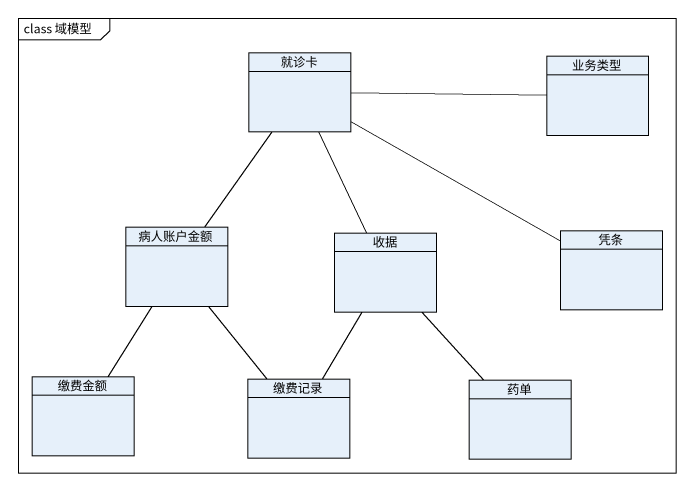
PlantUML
@startuml
mainframe class 域模型
hide circle
hide empty members
class 就诊卡
class 业务类型
class 病人账户金额
class 收据
class 凭条
class 缴费金额
class 缴费记录
class 药单
就诊卡 -right- 业务类型
就诊卡 -- 病人账户金额
就诊卡 -- 收据
就诊卡 -right- 凭条
病人账户金额 -- 缴费记录
收据 -- 缴费记录
收据 -- 药单
缴费金额 -up- 病人账户金额
@enduml
